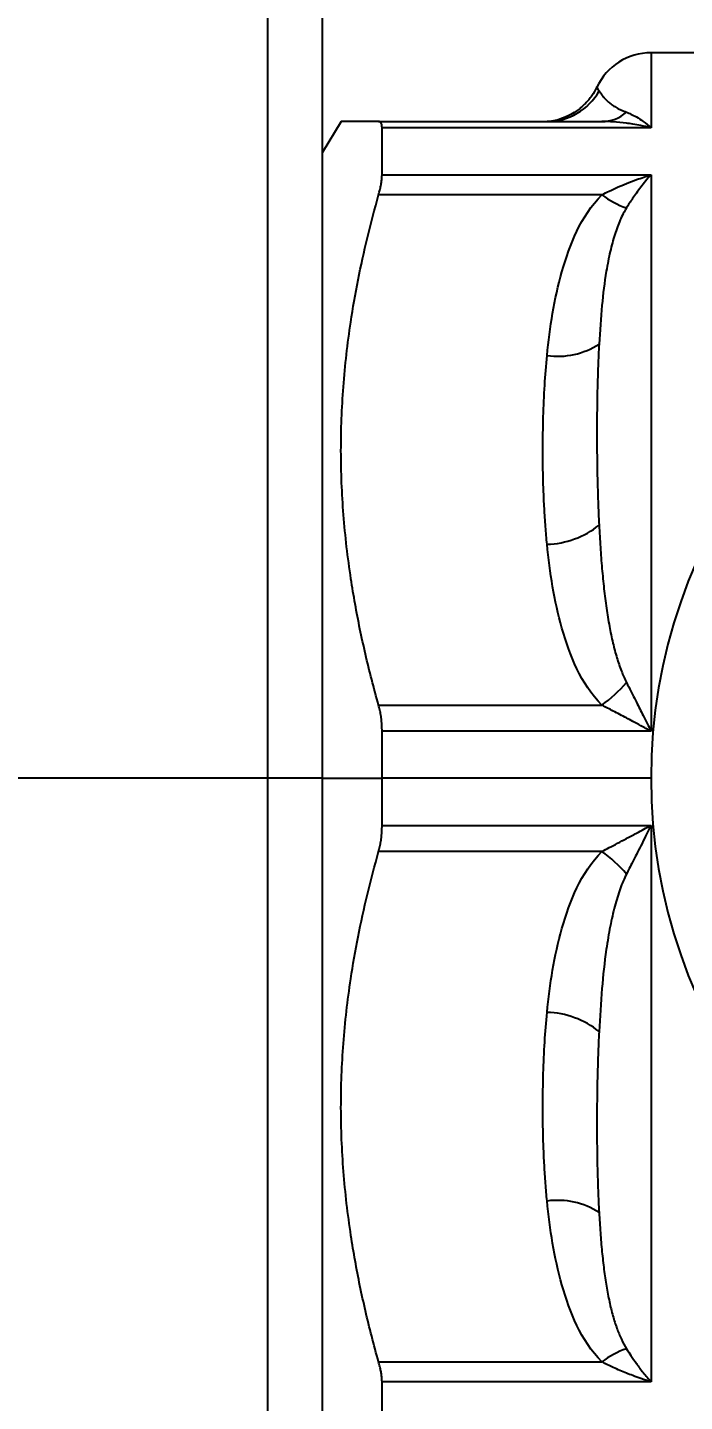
# Model space of a CAD drawing. Extents: x 2670 to 5532, y 31 to 2464.
# Drawn here: x 2897.01 to 2908, y 423.27 to 446.23 of the extents above; entities that cross this region are included whole.
import ezdxf

# ---------------------------------------------------------------- set-up
doc = ezdxf.new("R2010")
doc.units = 0
doc.header["$LTSCALE"] = 20
doc.header["$MEASUREMENT"] = 0
doc.layers.get('0').update_dxf_attribs({"linetype": 'CONTINUOUS'})
doc.layers.get('DEFPOINTS').update_dxf_attribs({"linetype": 'CONTINUOUS'})
doc.layers.add('4', color=4, linetype='CONTINUOUS')
doc.styles.get("Standard").update_dxf_attribs({"font": 'NanumGothic.ttf'})
doc.dimstyles.get("Standard").update_dxf_attribs({"dimtxt": 2.7, "dimasz": 2.5, "dimexe": 1.5, "dimexo": 1.5, "dimgap": 1.5, "dimtad": 1, "dimdec": 0, "dimlfac": 10, "dimzin": 0, "dimdsep": 46, "dimtxsty": 'Standard', "dimcen": 0, "dimclrt": 2, "dimadec": 0, "dimazin": 0, "dimtfac": 1, "dimtdec": 0, "dimtmove": 0, "dimatfit": 3, "dimfxl": 0, "dimtolj": 1, "dimtzin": 0, "dimarcsym": 0})

# ---------------------------------------------------------------- blocks, each defined once
blk = doc.blocks.new('*D26')
at = {"color": 3, "lineweight": -2}
for p, q in [((2994.838, 753.935), (2779.894, 753.935)), ((2785.894, 729.935), (2785.894, 543.79)), ((2785.894, 307.687), (2785.894, 493.832)), ((2894.84, 283.687), (2779.894, 283.687))]:
    blk.add_line(p, q, dxfattribs=at)
at = {"color": 3}
for points in [[(2781.894, 729.935), (2789.894, 729.935), (2785.894, 753.935)], [(2781.894, 307.687), (2789.894, 307.687), (2785.894, 283.687)]]:
    blk.add_solid(points, dxfattribs=at)
at = {"layer": 'DEFPOINTS', "color": 0}
for p in [(2996.638, 753.935), (2785.894, 283.687), (2896.64, 283.687)]:
    blk.add_point(p, dxfattribs=at)
at = {"color": 2, "insert": (2785.894, 518.811), "char_height": 24, "attachment_point": 5}
blk.add_mtext('\\A1;470', dxfattribs=at)
blk = doc.blocks.new('*D30')
at = {"color": 3, "linetype": 'ByBlock', "lineweight": -2}
for p, q in [((3605.371, 707.347), (3605.371, 30.904)), ((2895.782, 282.187), (2895.782, 30.904)), ((2915.782, 35.904), (3585.371, 35.904))]:
    blk.add_line(p, q, dxfattribs=at)
at = {"color": 3}
for points in [[(2915.782, 39.238), (2915.782, 32.571), (2895.782, 35.904)], [(3585.371, 39.238), (3585.371, 32.571), (3605.371, 35.904)]]:
    blk.add_solid(points, dxfattribs=at)
at = {"layer": 'DEFPOINTS', "color": 0}
for p in [(3605.371, 708.847), (2895.782, 283.687), (3605.371, 35.904)]:
    blk.add_point(p, dxfattribs=at)
at = {"color": 2, "insert": (3244.56, 59.424), "char_height": 25, "attachment_point": 5}
blk.add_mtext('\\A1;710', dxfattribs=at)

msp = doc.modelspace()

# ---------------------------------------------------------------- linework, layer by layer
at = {"layer": '4'}
for p, q in [((2901.028, 433.687), (2901.028, 458.903)), ((2901.94, 457.907), (2901.94, 433.687)), ((2931.406, 445.812), (2907.44, 445.812)), ((2907.44, 445.812), (2907.44, 444.558)), ((2902.254, 444.662), (2901.94, 444.137)), ((2902.884, 444.662), (2906.619, 444.662)), ((2902.94, 443.772), (2902.94, 444.558)), ((2907.44, 444.558), (2902.94, 444.558)), ((2902.94, 443.772), (2907.44, 443.772)), ((2907.44, 443.772), (2907.44, 434.473)), ((2906.619, 443.44), (2902.884, 443.44)), ((2902.884, 434.908), (2906.619, 434.908)), ((2902.94, 433.687), (2902.94, 434.473)), ((2907.44, 434.473), (2902.94, 434.473)), ((2901.028, 433.687), (2896.64, 433.687)), ((2901.94, 433.687), (2901.028, 433.687)), ((2901.028, 408.471), (2901.028, 433.687)), ((2901.94, 433.687), (2902.94, 433.687)), ((2901.94, 433.687), (2901.94, 409.467)), ((2902.94, 432.9), (2902.94, 433.687)), ((2907.44, 433.687), (2902.94, 433.687)), ((2902.94, 432.9), (2907.44, 432.9)), ((2907.44, 432.9), (2907.44, 423.602)), ((2906.619, 432.465), (2902.884, 432.465)), ((2902.884, 423.933), (2906.619, 423.933)), ((2902.94, 422.815), (2902.94, 423.602)), ((2907.44, 423.602), (2902.94, 423.602))]:
    msp.add_line(p, q, dxfattribs=at)
for centre, radius, start, end in [((2907.44, 444.812), 1, 90, 155.0155), ((2905.701, 445.658), 0.996, 270.0408, 330.9185), ((2906.61, 445.303), 0.641, 270.8352, 310.9529), ((2907.521, 444.618), 1.484, 232.5526, 250.6543), ((2916.44, 433.687), 9, 28.9033, 180), ((2905.876, 442.029), 1.29, 262.2372, 302.6168), ((2905.661, 439.048), 1.451, 271.5973, 308.831), ((2905.107, 436.96), 2.548, 306.3941, 318.9805), ((2916.44, 433.687), 9, 180, 331.0967), ((2905.107, 430.414), 2.548, 41.0195, 53.6059), ((2905.661, 428.325), 1.451, 51.169, 88.4027), ((2905.876, 425.344), 1.29, 57.3832, 97.7628), ((2907.521, 422.755), 1.484, 109.3457, 127.4474)]:
    msp.add_arc(centre, radius, start, end, dxfattribs=at)
for points, knots in [([(2906.532, 445.235), (2906.507, 445.187), (2906.468, 445.115), (2906.399, 445.025), (2906.342, 444.962), (2906.28, 444.904), (2906.19, 444.833), (2906.065, 444.758), (2905.927, 444.701), (2905.796, 444.667), (2905.734, 444.664), (2905.701, 444.662)], [0, 0, 0, 0, 0.071564, 0.10658, 0.141387, 0.178108, 0.220221, 0.327454, 0.517905, 0.748791, 1, 1, 1, 1]), ([(2906.534, 445.235), (2906.534, 445.235), (2906.522, 445.255), (2906.546, 445.214), (2906.571, 445.174)], [0, 0, 0, 0, 0.0003066, 1, 1, 1, 1]), ([(2906.571, 445.174), (2906.578, 445.163), (2906.591, 445.143), (2906.618, 445.104), (2906.651, 445.063), (2906.692, 445.02), (2906.741, 444.976), (2906.798, 444.933), (2906.864, 444.892), (2906.938, 444.854), (2907, 444.83), (2907.03, 444.819)], [0, 0, 0, 0, 0.141343, 0.275877, 0.403693, 0.524881, 0.639652, 0.744398, 0.83923, 0.924331, 1, 1, 1, 1]), ([(2907.03, 444.819), (2907.054, 444.809), (2907.109, 444.787), (2907.202, 444.737), (2907.315, 444.664), (2907.397, 444.595), (2907.44, 444.558)], [0, 0, 0, 0, 0.182458, 0.409896, 0.682426, 1, 1, 1, 1]), ([(2902.884, 444.662), (2902.762, 444.662), (2902.519, 444.662), (2902.298, 444.662), (2902.269, 444.662), (2902.254, 444.662)], [0, 0, 0, 0, 0.335698, 0.668986, 1, 1, 1, 1]), ([(2902.94, 444.558), (2902.94, 444.571), (2902.939, 444.597), (2902.932, 444.626), (2902.921, 444.647), (2902.905, 444.659), (2902.891, 444.661), (2902.884, 444.662)], [0, 0, 0, 0, 0.1994075, 0.3973233, 0.5955381, 0.7958468, 1, 1, 1, 1]), ([(2907.44, 444.558), (2907.384, 444.571), (2907.282, 444.595), (2907.144, 444.619), (2906.99, 444.641), (2906.818, 444.658), (2906.682, 444.661), (2906.619, 444.662)], [0, 0, 0, 0, 0.204512, 0.37125, 0.500211, 0.766769, 1, 1, 1, 1]), ([(2902.884, 443.44), (2902.891, 443.467), (2902.905, 443.518), (2902.921, 443.591), (2902.932, 443.658), (2902.939, 443.719), (2902.94, 443.754), (2902.94, 443.772)], [0, 0, 0, 0, 0.204153, 0.404462, 0.602677, 0.800592, 1, 1, 1, 1]), ([(2906.619, 443.44), (2906.66, 443.461), (2906.746, 443.504), (2906.883, 443.566), (2907.035, 443.631), (2907.222, 443.702), (2907.36, 443.746), (2907.44, 443.772)], [0, 0, 0, 0, 0.151767, 0.318372, 0.499827, 0.70736, 1, 1, 1, 1]), ([(2907.44, 443.772), (2907.41, 443.738), (2907.353, 443.673), (2907.272, 443.57), (2907.199, 443.472), (2907.135, 443.38), (2907.079, 443.297), (2907.045, 443.243), (2907.03, 443.218)], [0, 0, 0, 0, 0.216722, 0.413443, 0.590118, 0.746746, 0.883356, 1, 1, 1, 1]), ([(2902.884, 434.908), (2902.844, 435.051), (2902.766, 435.334), (2902.662, 435.759), (2902.57, 436.18), (2902.488, 436.6), (2902.383, 437.236), (2902.283, 438.087), (2902.24, 439.159), (2902.281, 440.234), (2902.391, 441.188), (2902.536, 442.018), (2902.691, 442.729), (2902.819, 443.202), (2902.884, 443.44)], [0, 0, 0, 0, 0.050992, 0.10129, 0.151031, 0.200363, 0.249445, 0.374361, 0.497963, 0.622345, 0.748337, 0.831061, 0.914715, 1, 1, 1, 1]), ([(2905.701, 440.751), (2905.748, 441.224), (2905.819, 441.693), (2906.081, 442.61), (2906.26, 443.072), (2906.619, 443.44)], [0, 0, 0, 0, 0.5, 0.5, 1, 1, 1, 1]), ([(2907.03, 443.218), (2907.011, 443.187), (2906.972, 443.121), (2906.922, 443.015), (2906.875, 442.898), (2906.832, 442.771), (2906.792, 442.634), (2906.755, 442.486), (2906.722, 442.327), (2906.668, 442.03), (2906.611, 441.572), (2906.585, 441.16), (2906.571, 440.943)], [0, 0, 0, 0, 0.046526, 0.096819, 0.150977, 0.20907, 0.271151, 0.337257, 0.407414, 0.481642, 0.727412, 1, 1, 1, 1]), ([(2906.571, 440.943), (2906.565, 440.821), (2906.553, 440.579), (2906.542, 440.209), (2906.536, 439.837), (2906.534, 439.461), (2906.536, 439.082), (2906.542, 438.699), (2906.553, 438.311), (2906.565, 438.049), (2906.571, 437.918)], [0, 0, 0, 0, 0.125562, 0.250644, 0.375404, 0.5, 0.624596, 0.749356, 0.874438, 1, 1, 1, 1]), ([(2905.701, 437.598), (2905.692, 437.696), (2905.674, 437.895), (2905.655, 438.2), (2905.64, 438.515), (2905.632, 438.841), (2905.629, 439.247), (2905.635, 439.719), (2905.657, 440.245), (2905.687, 440.586), (2905.701, 440.751)], [0, 0, 0, 0, 0.0934665, 0.1901643, 0.2901251, 0.3933774, 0.4999472, 0.6756477, 0.8422876, 1, 1, 1, 1]), ([(2906.571, 437.918), (2906.578, 437.794), (2906.591, 437.553), (2906.618, 437.198), (2906.651, 436.859), (2906.692, 436.536), (2906.741, 436.234), (2906.798, 435.955), (2906.864, 435.706), (2906.938, 435.484), (2907, 435.35), (2907.03, 435.287)], [0, 0, 0, 0, 0.141343, 0.275877, 0.403693, 0.524881, 0.639652, 0.744398, 0.83923, 0.924331, 1, 1, 1, 1]), ([(2906.619, 434.908), (2906.26, 435.277), (2906.081, 435.738), (2905.819, 436.656), (2905.748, 437.125), (2905.701, 437.598)], [0, 0, 0, 0, 0.5, 0.5, 1, 1, 1, 1]), ([(2907.03, 435.287), (2907.054, 435.239), (2907.109, 435.131), (2907.202, 434.947), (2907.315, 434.724), (2907.397, 434.561), (2907.44, 434.473)], [0, 0, 0, 0, 0.1824579, 0.4098956, 0.6824261, 1, 1, 1, 1]), ([(2902.94, 434.473), (2902.94, 434.504), (2902.939, 434.565), (2902.932, 434.655), (2902.921, 434.743), (2902.905, 434.828), (2902.891, 434.881), (2902.884, 434.908)], [0, 0, 0, 0, 0.199408, 0.397323, 0.595538, 0.795847, 1, 1, 1, 1]), ([(2907.44, 434.473), (2907.384, 434.504), (2907.282, 434.559), (2907.144, 434.633), (2906.99, 434.715), (2906.818, 434.806), (2906.682, 434.876), (2906.619, 434.908)], [0, 0, 0, 0, 0.204512, 0.37125, 0.500211, 0.766769, 1, 1, 1, 1]), ([(2902.884, 432.465), (2902.891, 432.492), (2902.905, 432.546), (2902.921, 432.631), (2902.932, 432.719), (2902.939, 432.809), (2902.94, 432.87), (2902.94, 432.9)], [0, 0, 0, 0, 0.204153, 0.404462, 0.602677, 0.800592, 1, 1, 1, 1]), ([(2906.619, 432.465), (2906.66, 432.486), (2906.746, 432.531), (2906.883, 432.602), (2907.035, 432.682), (2907.222, 432.782), (2907.36, 432.857), (2907.44, 432.9)], [0, 0, 0, 0, 0.151767, 0.318372, 0.499827, 0.70736, 1, 1, 1, 1]), ([(2907.44, 432.9), (2907.41, 432.841), (2907.353, 432.726), (2907.272, 432.564), (2907.199, 432.42), (2907.135, 432.293), (2907.079, 432.184), (2907.045, 432.117), (2907.03, 432.087)], [0, 0, 0, 0, 0.216722, 0.413443, 0.590118, 0.746746, 0.883356, 1, 1, 1, 1]), ([(2902.884, 423.933), (2902.844, 424.076), (2902.766, 424.359), (2902.662, 424.784), (2902.57, 425.205), (2902.488, 425.625), (2902.383, 426.26), (2902.283, 427.112), (2902.24, 428.184), (2902.281, 429.259), (2902.391, 430.211), (2902.536, 431.043), (2902.691, 431.754), (2902.819, 432.227), (2902.884, 432.465)], [0, 0, 0, 0, 0.050992, 0.10129, 0.151031, 0.200363, 0.249445, 0.374361, 0.497963, 0.622345, 0.748337, 0.831061, 0.914715, 1, 1, 1, 1]), ([(2905.701, 429.776), (2905.748, 430.249), (2905.819, 430.718), (2906.081, 431.635), (2906.26, 432.097), (2906.619, 432.465)], [0, 0, 0, 0, 0.5, 0.5, 1, 1, 1, 1]), ([(2907.03, 432.087), (2907.011, 432.048), (2906.972, 431.968), (2906.922, 431.839), (2906.875, 431.698), (2906.832, 431.546), (2906.792, 431.382), (2906.755, 431.207), (2906.722, 431.02), (2906.668, 430.674), (2906.611, 430.148), (2906.585, 429.694), (2906.571, 429.456)], [0, 0, 0, 0, 0.046526, 0.096819, 0.150977, 0.20907, 0.271151, 0.337257, 0.407414, 0.481642, 0.727412, 1, 1, 1, 1]), ([(2905.701, 426.623), (2905.692, 426.721), (2905.674, 426.92), (2905.655, 427.225), (2905.64, 427.54), (2905.632, 427.866), (2905.629, 428.272), (2905.635, 428.744), (2905.657, 429.27), (2905.687, 429.611), (2905.701, 429.776)], [0, 0, 0, 0, 0.093467, 0.190164, 0.290125, 0.393377, 0.499947, 0.675648, 0.842288, 1, 1, 1, 1]), ([(2906.571, 429.456), (2906.565, 429.325), (2906.553, 429.063), (2906.542, 428.675), (2906.536, 428.292), (2906.534, 427.912), (2906.536, 427.537), (2906.542, 427.164), (2906.553, 426.795), (2906.565, 426.552), (2906.571, 426.431)], [0, 0, 0, 0, 0.1255623, 0.2506445, 0.3754035, 0.5, 0.6245965, 0.7493555, 0.8744377, 1, 1, 1, 1]), ([(2906.619, 423.933), (2906.26, 424.302), (2906.081, 424.763), (2905.819, 425.681), (2905.748, 426.15), (2905.701, 426.623)], [0, 0, 0, 0, 0.5, 0.5, 1, 1, 1, 1]), ([(2906.571, 426.431), (2906.578, 426.318), (2906.591, 426.098), (2906.618, 425.78), (2906.651, 425.482), (2906.692, 425.203), (2906.741, 424.944), (2906.798, 424.71), (2906.864, 424.501), (2906.938, 424.317), (2907, 424.207), (2907.03, 424.155)], [0, 0, 0, 0, 0.141343, 0.275877, 0.403693, 0.524881, 0.639652, 0.744398, 0.83923, 0.924331, 1, 1, 1, 1]), ([(2907.03, 424.155), (2907.054, 424.117), (2907.109, 424.03), (2907.202, 423.896), (2907.315, 423.746), (2907.397, 423.652), (2907.44, 423.602)], [0, 0, 0, 0, 0.182458, 0.409896, 0.682426, 1, 1, 1, 1]), ([(2902.94, 423.602), (2902.94, 423.619), (2902.939, 423.655), (2902.932, 423.716), (2902.921, 423.783), (2902.905, 423.855), (2902.891, 423.907), (2902.884, 423.933)], [0, 0, 0, 0, 0.199408, 0.397323, 0.595538, 0.795847, 1, 1, 1, 1]), ([(2907.44, 423.602), (2907.384, 423.619), (2907.282, 423.651), (2907.144, 423.701), (2906.99, 423.761), (2906.818, 423.835), (2906.682, 423.902), (2906.619, 423.933)], [0, 0, 0, 0, 0.204512, 0.37125, 0.500211, 0.766769, 1, 1, 1, 1])]:
    msp.add_open_spline(points, degree=3, knots=knots, dxfattribs=at)

# ---------------------------------------------------------------- dimensions: what is measured, and where the dimension line sits
dim = msp.add_linear_dim(base=(2785.894, 283.687), p1=(2996.638, 753.935), p2=(2896.64, 283.687), angle=90, dimstyle='Standard', override={"dimscale": 1.2, "dimtxt": 20, "dimasz": 20, "dimexe": 5, "dimgap": 10, "dimtih": 1, "dimtoh": 1, "dimlfac": 1, "dimzin": 12, "dimclrd": 3, "dimclre": 3, "dimazin": 2, "dimarcsym": 1})
dim.commit()
dim.dimension.update_dxf_attribs({"geometry": '*D26', "text_midpoint": (2785.894, 518.811)})
dim = msp.add_linear_dim(base=(3605.371, 35.904), p1=(2895.782, 283.687), p2=(3605.371, 708.847), dimstyle='Standard', override={"dimtxt": 25, "dimasz": 20, "dimexe": 5, "dimgap": 10, "dimlfac": 1, "dimzin": 12, "dimclrd": 3, "dimclre": 3, "dimazin": 2, "dimarcsym": 1})
dim.commit()
dim.dimension.update_dxf_attribs({"geometry": '*D30', "text_midpoint": (3244.56, 35.904), "dimtype": 160})

doc.saveas('drawing.dxf')
